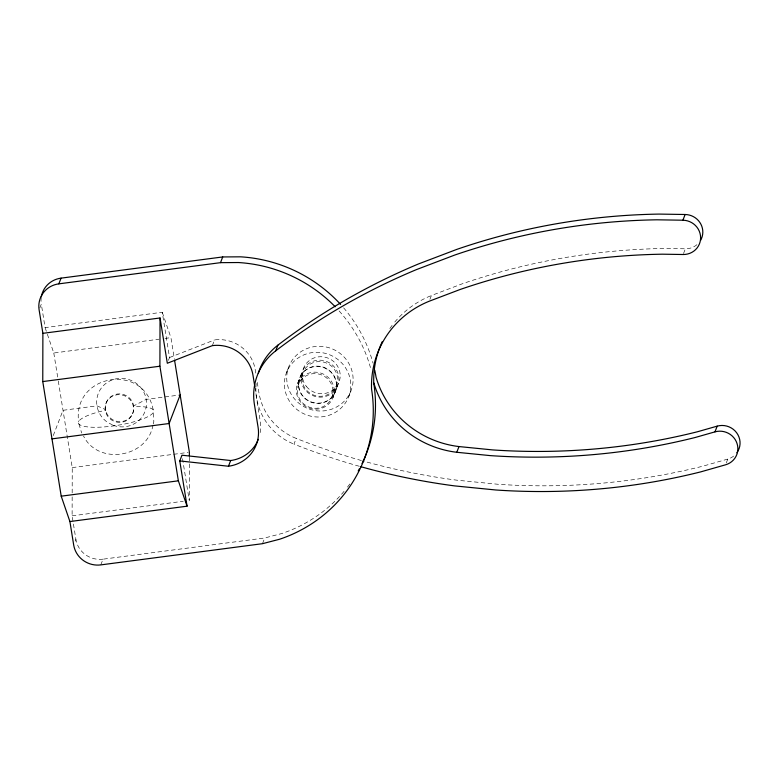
<?xml version="1.0" encoding="UTF-8"?>
<svg xmlns="http://www.w3.org/2000/svg" width="779" height="779" viewBox="0 0 779 779"><rect width="100%" height="100%" fill="white"/><g stroke="black" fill="none" stroke-linecap="round" stroke-linejoin="round"><path stroke-width="0.58" stroke-dasharray="3.9 2.92" d="M75.164 541.239L75.894 539.331L72.116 515.834L72.165 494.129M72.174 492.922L72.243 467.604L58.016 379.266M189.375 457.069L189.258 500.478L181.974 455.209M152.947 425.149C147.708 457.546 98.3 465.842 83.538 436.055M153.229 423.98L153.814 421.653L153.56 411.994M39.846 307.939L41.316 304.131A23.818 23.019 21.1 0 1 41.151 298.094M53.264 435.578L63.011 410.299L96.986 405.849L105.545 409.608L105.253 410.358L100.384 411.448A38.113 8.54 -9.1 0 0 85.086 426.551A38.113 8.54 -9.1 0 0 142.528 419.024A38.113 8.54 -9.1 0 0 137.873 406.531L133.375 406.677L133.657 405.917L146.189 399.393L180.163 394.943M106.032 403.24L106.324 402.48M132.596 413.795A14.295 13.808 21.1 0 0 117.103 394.768A14.295 13.808 21.1 0 0 108.242 416.989A14.295 13.808 21.1 0 0 132.596 413.795L132.888 413.045A14.295 13.808 21.1 0 0 117.386 394.008A14.295 13.808 21.1 0 0 108.534 416.239A14.295 13.808 21.1 0 0 132.888 413.045M168.43 360.385L169.53 357.532L162.246 312.262L45.094 327.618L41.316 304.131M100.812 564.892L103.013 559.176L264.685 537.987L281.852 533.508A143.385 138.565 21.1 0 0 344.698 490.585M212.336 345.642L214.546 339.926A35.727 34.529 21.1 0 1 255.22 369.704L256.145 375.429M286.604 372.333L288.921 366.334M297.568 383.619L299.779 377.903M299.886 377.611L302.203 371.612M298.571 384.339L303.197 372.343M359.246 466.261A649.248 627.426 21.1 0 1 293.985 444.118L296.186 438.402A59.555 57.549 21.1 0 1 258.91 392.616L257.07 381.155M262.474 543.693L264.685 537.987M331.776 397.543A17.868 17.265 21.1 0 0 312.398 373.754A17.868 17.265 21.1 0 0 301.337 401.526A17.868 17.265 21.1 0 0 331.776 397.543L336.401 385.537A17.868 17.265 21.1 0 0 317.034 361.748A17.868 17.265 21.1 0 0 305.962 389.529A17.868 17.265 21.1 0 0 336.401 385.537M332.993 397.689A19.056 18.414 21.1 0 0 312.33 372.313A19.056 18.414 21.1 0 0 300.528 401.954A19.056 18.414 21.1 0 0 332.993 397.689L335.194 391.983A19.056 18.414 21.1 0 0 314.531 366.607A19.056 18.414 21.1 0 0 302.729 396.238A19.056 18.414 21.1 0 0 335.194 391.983M335.301 391.691A19.056 18.414 21.1 0 0 314.648 366.315A19.056 18.414 21.1 0 0 302.836 395.946A19.056 18.414 21.1 0 0 335.301 391.691L337.619 385.693A19.056 18.414 21.1 0 0 316.956 360.317A19.056 18.414 21.1 0 0 305.154 389.948A19.056 18.414 21.1 0 0 337.619 385.693M348.583 396.969A33.351 32.231 21.1 0 0 312.428 352.566A33.351 32.231 21.1 0 0 291.774 404.418A33.351 32.231 21.1 0 0 348.583 396.969L350.901 390.97A33.351 32.231 21.1 0 0 314.745 346.567A33.351 32.231 21.1 0 0 294.092 398.42A33.351 32.231 21.1 0 0 350.901 390.97M429.92 299.34L431.391 295.523L462.463 283.722A649.248 627.426 21.1 0 1 664.643 248.472L685.354 248.793A17.664 17.07 21.1 0 0 697.76 243.973M683.514 253.555L685.354 248.793M726.301 462.892L727.771 459.084A17.664 17.07 21.1 0 0 735.444 454.488M169.53 357.532L214.546 339.926M727.771 459.084L702.97 466.154A649.248 627.426 21.1 0 1 498.034 484.275L456.737 480.166A649.248 627.426 21.1 0 1 362.595 460.866M47.363 334.24L53.79 353.004L158.984 339.206M164.963 338.427L170.932 337.638L174.399 359.129M72.243 467.604L188.187 452.395M72.116 515.834L183.279 501.257M162.246 312.262L170.932 337.638M45.094 327.618L46.983 333.139M153.2 409.793C143.911 361.923 72.457 374.134 78.591 421.819M78.952 424.019L81.659 433.027M254.86 386.871L256.71 398.332A59.555 57.549 21.1 0 0 293.985 444.118M53.79 353.004L57.821 378.068M349.82 483.983A143.385 138.565 21.1 0 1 346.197 488.735M255.892 388.146A59.555 57.549 21.1 0 0 256.593 398.624L260.283 421.536A35.727 34.529 21.1 0 1 259.982 433.942M255.94 386.988A59.555 57.549 21.1 0 1 256.203 383.531M389.831 328.524A96.567 93.314 21.1 0 1 393.298 323.86M394.768 322.058A96.567 93.314 21.1 0 1 431.391 295.523M103.013 559.176A23.818 23.019 21.1 0 1 75.894 539.331M339.147 310.977A143.385 138.565 21.1 0 1 371.125 370.025M343.627 307.851A143.385 138.565 21.1 0 1 373.024 363.141M361.446 460.545A649.248 627.426 21.1 0 1 296.186 438.402M112.643 425.071L106.927 421.916A25.016 24.168 21.1 0 1 109.537 381.106A25.016 24.168 21.1 0 1 146.433 401.506A25.016 24.168 21.1 0 1 112.643 425.071M306.478 386.52A19.056 18.414 21.1 0 0 338.943 382.265A19.056 18.414 21.1 0 0 318.28 356.889A19.056 18.414 21.1 0 0 306.478 386.52"/><path stroke-width="1.17" d="M258.346 439.346A35.727 34.529 21.1 0 1 230.681 460.525L181.974 455.209L179.764 460.925L228.471 466.241A35.727 34.529 21.1 0 0 258.083 427.252L254.392 404.33A59.555 57.549 21.1 0 1 275.688 350.871A649.248 627.426 21.1 0 1 416.434 269.602L454.722 255.054A649.248 627.426 21.1 0 1 656.901 219.805L682.901 220.214A17.664 17.07 21.1 0 1 700.613 237.634A17.664 17.07 21.1 0 1 683.144 254.509L662.442 254.188A649.248 627.426 21.1 0 0 460.262 289.437L429.19 301.239A96.567 93.314 21.1 0 0 371.544 388.974A143.385 138.565 21.1 0 1 279.651 539.224L262.474 543.693L100.812 564.892A23.818 23.019 21.1 0 1 73.693 545.047L69.906 521.55L61.21 496.174L42.767 381.574L42.884 333.334L39.106 309.847A23.818 23.019 21.1 0 1 58.844 283.848L61.054 278.142L222.716 256.943L240.594 256.827A143.385 138.565 21.1 0 1 340.579 304.404M69.906 521.55L187.057 506.194L178.362 480.818L159.909 366.218L160.036 317.978L42.884 333.334M189.375 455.861L189.385 452.239L174.584 360.326M58.844 283.848L220.515 262.659L222.716 256.943M180.163 394.943L169.14 423.513L51.989 438.869M228.471 466.241L230.681 460.525M275.688 350.871L277.899 345.155A649.248 627.426 21.1 0 1 418.644 263.886L456.932 249.338A649.248 627.426 21.1 0 1 659.112 214.089L685.111 214.498A17.664 17.07 21.1 0 1 700.525 240.458M360.385 466.582A649.248 627.426 21.1 0 0 454.537 485.882L495.824 489.991A649.248 627.426 21.1 0 0 700.759 471.87L725.561 464.8A17.664 17.07 21.1 0 0 737.051 443.543A17.664 17.07 21.1 0 0 714.976 431.858L695.228 437.486A649.248 627.426 21.1 0 1 490.293 455.618L456.786 452.278L458.987 446.562A96.567 93.314 21.1 0 1 376.062 377.26A143.385 138.565 21.1 0 0 374.728 370.171M682.901 220.214L685.111 214.498M714.976 431.858L717.186 426.142A17.664 17.07 21.1 0 1 736.661 432.793A17.664 17.07 21.1 0 1 736.885 452.774M717.186 426.142L697.429 431.77A649.248 627.426 21.1 0 1 492.494 449.902L458.987 446.562M42.767 381.574L159.909 366.218M61.21 496.174L178.362 480.818M220.515 262.659L238.384 262.533A143.385 138.565 21.1 0 1 335.204 306.77M254.86 386.871L253.019 375.41A35.727 34.529 21.1 0 0 212.336 345.642L167.319 363.248L160.036 317.978M179.764 460.925L187.057 506.194M362.069 463.544A143.385 138.565 21.1 0 0 373.745 383.258A96.567 93.314 21.1 0 1 382.304 341.572M359.343 468.851A143.385 138.565 21.1 0 1 358.194 470.944M258.297 373.297A59.555 57.549 21.1 0 1 277.899 345.155M456.786 452.278A96.567 93.314 21.1 0 1 373.852 382.976M41.316 296.906A23.818 23.019 21.1 0 1 61.054 278.142"/></g></svg>
